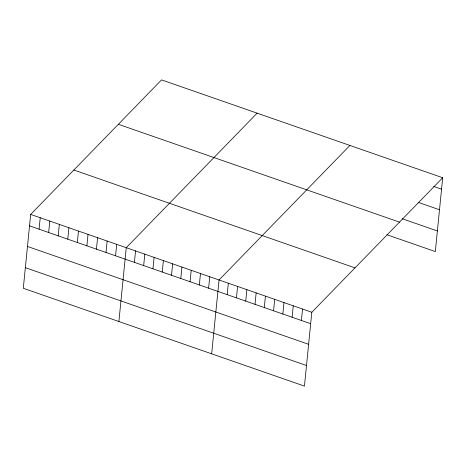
<?xml version="1.0" encoding="UTF-8"?>
<svg xmlns="http://www.w3.org/2000/svg" width="466" height="466" viewBox="0 0 466 466"><rect width="100%" height="100%" fill="white"/><g stroke="black" fill="none" stroke-linecap="round" stroke-linejoin="round"><path stroke-width="0.7" d="M30.669 214.424L23.3 288.268L304.449 386.11L311.818 312.267L442.7 177.732L161.551 79.89L30.669 214.424L311.818 312.267M39.086 229.185L40.227 217.75M48.645 232.511L49.786 221.076M58.209 235.837L59.345 224.402M67.768 239.163L68.91 227.728M77.327 242.489L78.469 231.054M86.886 245.821L88.027 234.381M96.445 249.147L97.586 237.712M106.003 252.473L107.145 241.039M115.562 255.799L116.704 244.365M118.888 321.534L126.263 247.691L257.139 113.156M134.4 262.352L135.542 250.918M143.674 265.579L144.815 254.145M152.953 268.812L154.095 257.378M162.232 272.039L163.374 260.605M171.511 275.266L172.653 263.832M180.791 278.499L181.926 267.065M190.064 281.726L191.206 270.292M199.343 284.953L200.485 273.519M208.622 288.186L209.764 276.752M211.669 353.822L219.043 279.979L349.919 145.444M227.175 294.64L228.317 283.206M236.454 297.867L237.596 286.433M245.733 301.1L246.875 289.666M255.013 304.327L256.154 292.893M264.292 307.554L265.428 296.12M273.565 310.787L274.707 299.353M282.845 314.014L283.986 302.58M292.124 317.241L293.265 305.807M301.403 320.474L302.545 309.04M442.7 177.732L435.331 251.576L386.949 234.742M433.607 186.4L441.558 189.167M418.299 202.384L439.502 209.764M402.263 218.758L437.388 230.979M118.358 124.288L399.508 222.131M73.861 170.026L355.01 267.868M29.527 225.859L310.676 323.701M27.477 246.456L308.626 344.298M25.356 267.67L306.506 365.513"/></g></svg>
